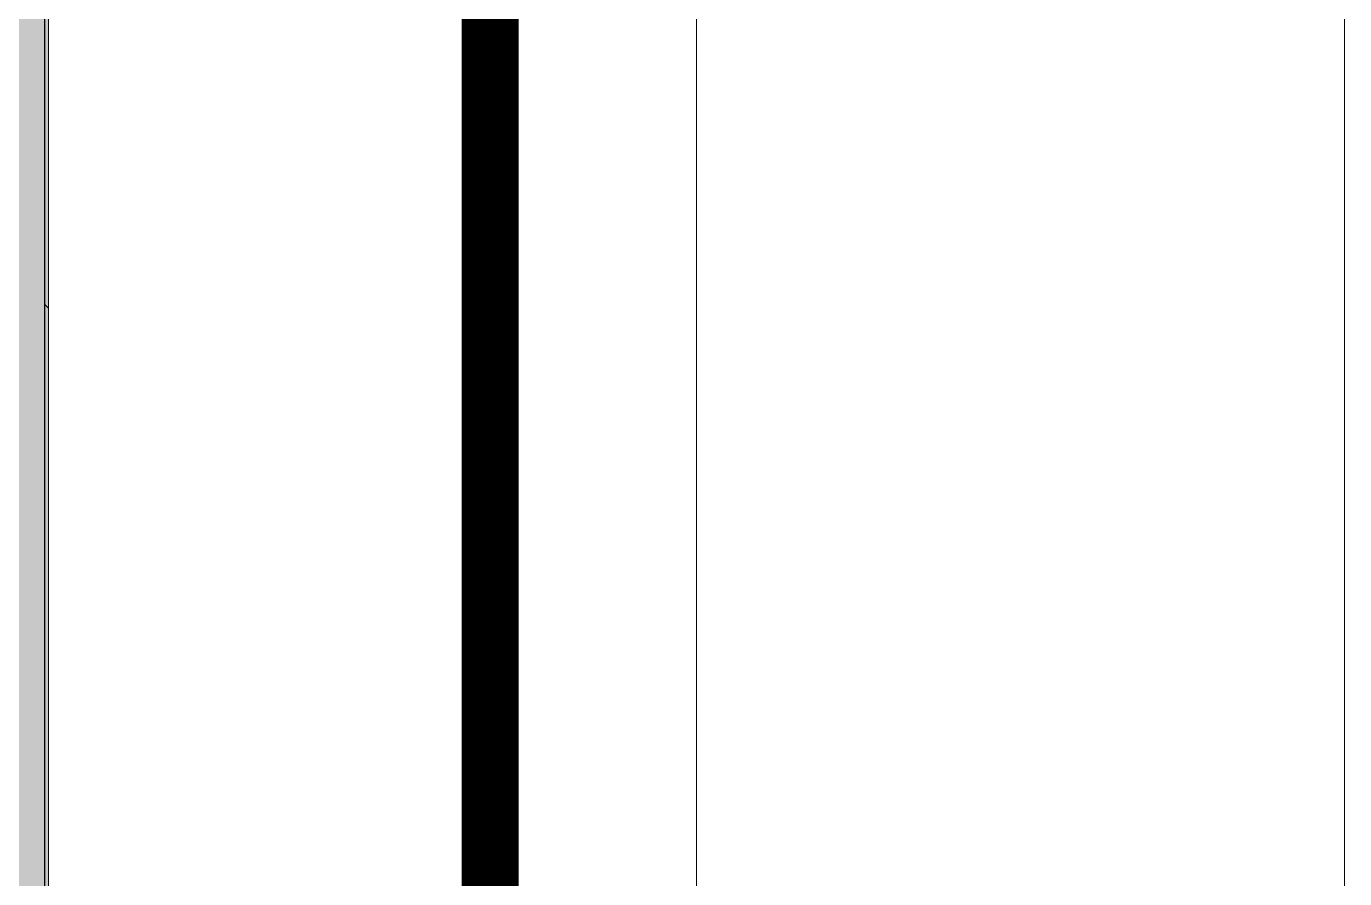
# Model space of a CAD drawing. Header units: millimetres. Extents: x -620 to 17580, y -3355 to 14690.
# Drawn here: x 13624 to 14550, y 9631 to 10230 of the extents above; entities that cross this region are included whole.
import ezdxf

# ---------------------------------------------------------------- set-up
doc = ezdxf.new("R2010")
doc.units = ezdxf.units.MM
doc.header["$LTSCALE"] = 150
doc.linetypes.add('DASHED', pattern=[0.75, 0.5, -0.25])
doc.layers.add('ad-Secondary Roof', color=6, linetype='Continuous', true_color=0xff00ff)
doc.layers.add('ad-Verandah', color=7, linetype='Continuous', true_color=0xa57c52)

# ---------------------------------------------------------------- blocks, each defined once
blk = doc.blocks.new('1625E_Roof Plan')
at = {"layer": 'ad-Secondary Roof', "linetype": 'DASHED', "ltscale": 2, "const_width": 40}
for points in [[(13950, 14220), (13138.33, 11207.5), (13950, 8195)], [(12570, 8195), (10022.5, 11207.5), (12570, 14220), (13950, 14220), (13950, 8195)]]:
    blk.add_lwpolyline(points, close=True, dxfattribs=at)
blk = doc.blocks.new('zw$3055')
at = {"layer": 'ad-Verandah', "transparency": 33554559}
h = blk.add_hatch(color=256, dxfattribs=at)
h.dxf.hatch_style = 1
h.paths.add_polyline_path([(12120, 0), (13640, 0), (13640, -4975), (12120, -4975)])
at = {"layer": 'ad-Verandah', "transparency": 33554687}
h = blk.add_hatch(dxfattribs=at)
h.set_pattern_fill('DOLMIT', color=256, scale=10, angle=270)
h.set_pattern_definition([(270, (-442546.75, 133732.39), (63.5, -1e-14), []), (315, (-442546.75, 133732.4), (126.999913, 126.999913), [89.80256, -179.60512])])
h.paths.add_polyline_path([(12120, 0), (13640, 0), (13640, -4975), (12120, -4975)])
at = {"layer": 'ad-Verandah', "lineweight": 9}
for points in [[(12120, 0), (13640, 0), (13640, -4975), (12120, -4975)], [(14095, -4975), (13640, -4975), (13640, -3375), (14095, -3375)], [(14550, -4975), (14095, -4975), (14095, -3375), (14550, -3375)]]:
    blk.add_lwpolyline(points, close=True, dxfattribs=at)

msp = doc.modelspace()

# ---------------------------------------------------------------- block references
at = {"layer": 'ad-Verandah', "rotation": 360}
msp.add_blockref('zw$3055', (0, 13620), dxfattribs=at)

# ---------------------------------------------------------------- next in the draw order: block references
msp.add_blockref('1625E_Roof Plan', (0, 0))

doc.saveas('drawing.dxf')
